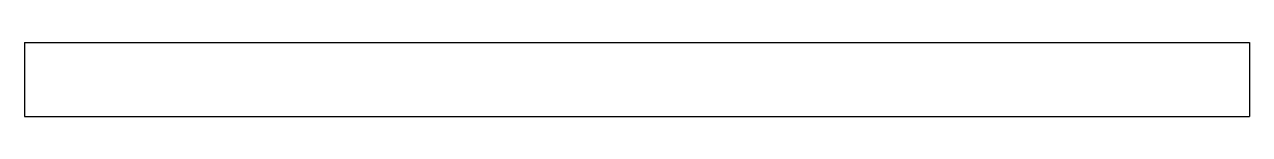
# Paper-space layout '_Bottom' of a CAD drawing. Header units: millimetres. Extents: x -41.5 to 41.5, y 0 to 5.
import ezdxf

# ---------------------------------------------------------------- set-up
doc = ezdxf.new("R2010")
doc.units = ezdxf.units.MM

psp = doc.layouts.new('_Bottom')

# ---------------------------------------------------------------- linework, layer by layer
at = {"color": 7, "linetype": 'Continuous', "lineweight": 25}
for p, q in [((-41.5, 5), (41.5, 5)), ((-41.5, 5), (-41.5, 0)), ((41.5, 5), (41.5, 0)), ((-41.5, 0), (41.5, 0))]:
    psp.add_line(p, q, dxfattribs=at)

doc.saveas('drawing.dxf')
